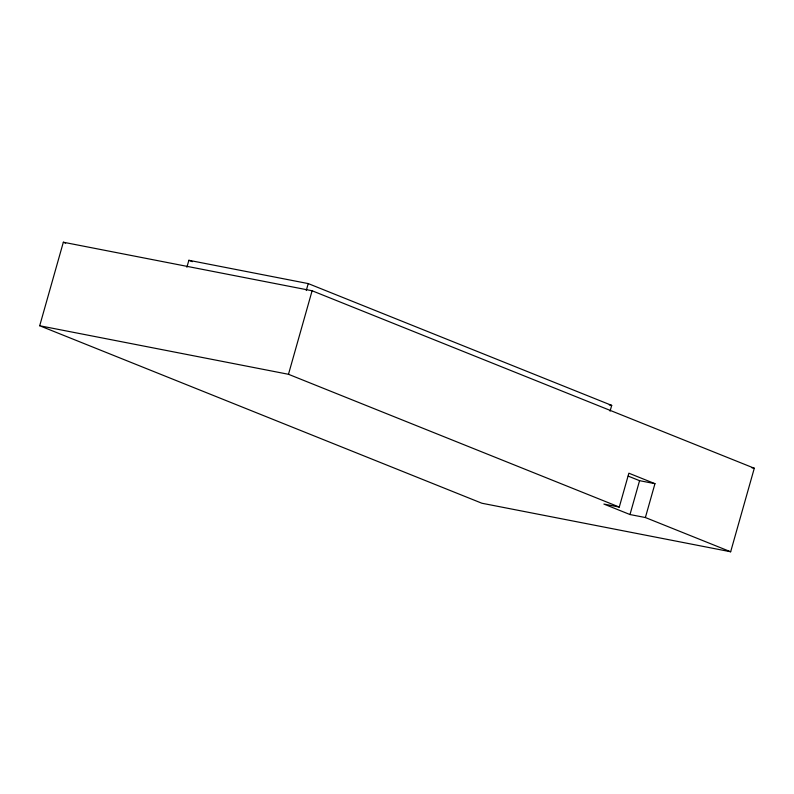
<?xml version="1.0" encoding="UTF-8"?>
<svg xmlns="http://www.w3.org/2000/svg" width="794" height="794" viewBox="0 0 794 794"><rect width="100%" height="100%" fill="white"/><g stroke="black" fill="none" stroke-linecap="round" stroke-linejoin="round"><path stroke-width="1.19" d="M39.7 325.758L63.341 242.23L312.111 290.763L754.3 468.242L730.659 551.77L481.889 503.237L39.7 325.758L288.48 374.292L619.28 507.068L628.868 473.204L654.961 483.675L645.383 517.539L730.659 551.77M186.898 267.231L188.863 260.293L308.231 283.587L611.708 405.387L610.07 411.163M306.266 290.515L308.231 283.587M288.48 374.292L312.111 290.763M645.383 517.539L629.989 514.542L639.567 480.678L628.223 476.122M609.296 404.92L611.708 405.387M751.868 467.765L754.3 468.242M639.567 480.678L654.961 483.675M619.28 507.068L603.887 504.061L629.989 514.542M188.863 260.293L192.307 261.683M63.341 242.23L65.634 243.153"/></g></svg>
